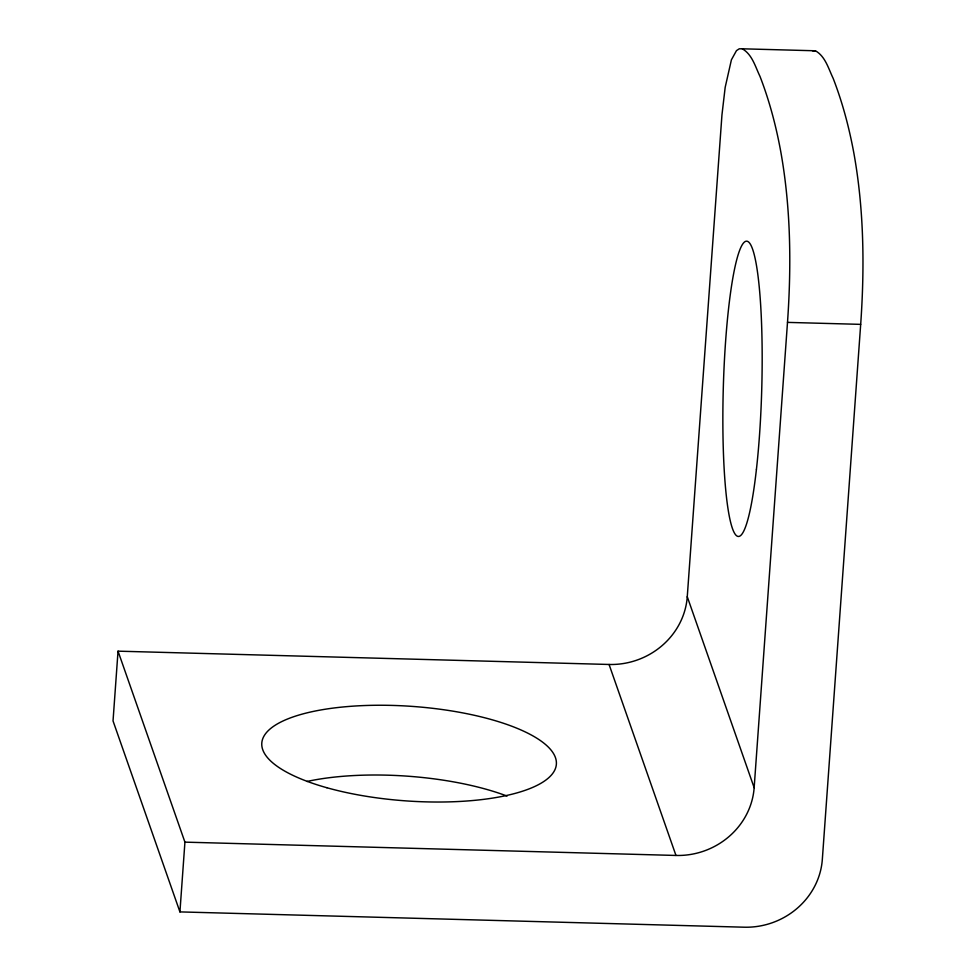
<?xml version="1.0" encoding="UTF-8"?>
<svg xmlns="http://www.w3.org/2000/svg" width="976" height="976" viewBox="0 0 976 976"><rect width="100%" height="100%" fill="white"/><g stroke="black" fill="none" stroke-linecap="round" stroke-linejoin="round"><path stroke-width="1.46" d="M754.155 787.681L787.498 322.385C791.499 265.387 790.841 207.717 780.715 151.353C776.018 125.819 769.369 100.589 759.975 76.36C755.314 66.722 752.191 54.4 742.272 48.8L739.283 48.8L736.477 50.63L731.414 59.804L725.18 87.34L721.959 114.875L687.263 596.702L754.155 787.681A73.834 69.272 -19.3 0 1 675.965 855.452L184.928 842.142L118.035 651.163L609.073 664.473A73.834 69.272 -19.3 0 0 687.263 596.702M118.035 651.163L113.033 720.922L179.926 911.901L744.151 927.2A73.834 69.272 -19.3 0 0 822.329 859.429L860.686 324.361C864.675 267.363 864.028 209.706 853.902 153.342C849.193 127.795 842.544 102.565 833.15 78.336C828.49 68.71 825.379 56.388 815.448 50.789L742.272 48.8M179.926 911.901L184.928 842.142M812.459 50.789L815.448 50.789M787.498 322.385L860.686 324.361M609.073 664.473L675.965 855.452M306.964 781.471A147.669 47.348 4.1 0 1 507.056 796.074M326.899 787.742A147.669 47.348 4.1 0 0 556.064 766.319A147.669 47.348 4.1 0 0 344.26 706.856A147.669 47.348 4.1 0 0 326.899 787.742M756.424 469.346A147.669 19.227 -88.4 0 0 747.421 241.328A147.669 19.227 -88.4 0 0 723.521 455.524A147.669 19.227 -88.4 0 0 756.424 469.346"/></g></svg>
